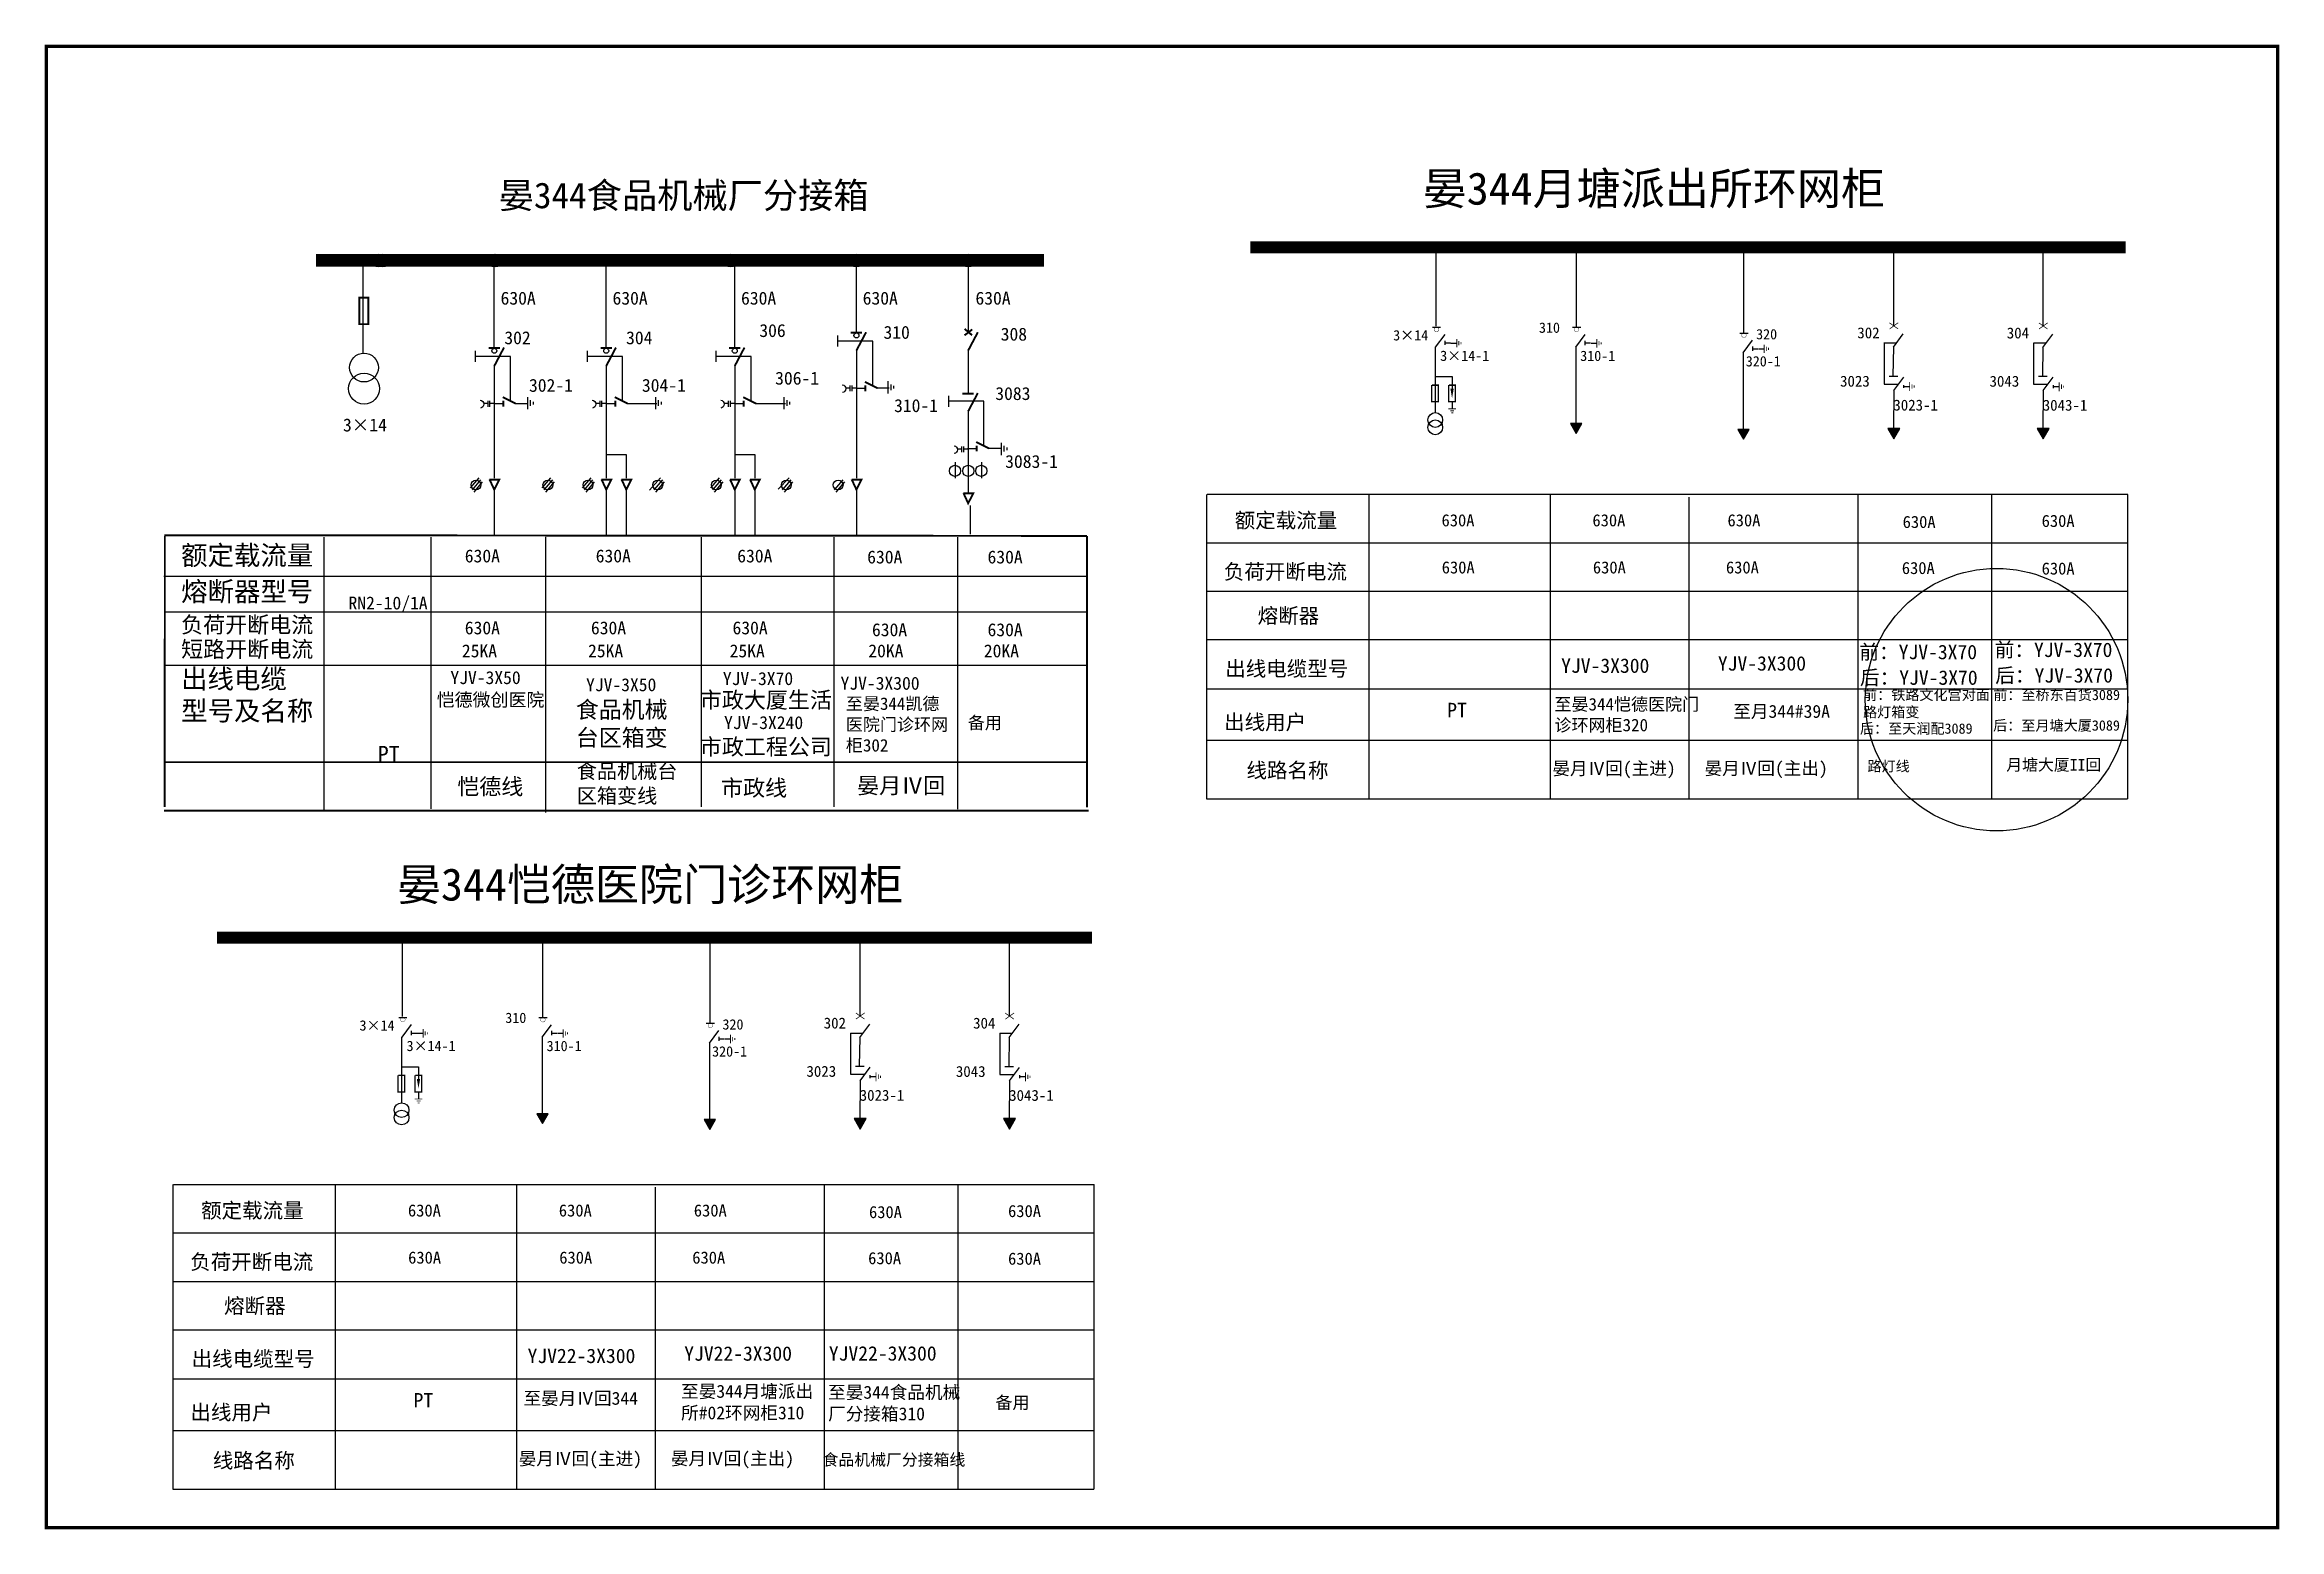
# Model space of a CAD drawing. Extents: x -2 to 344, y -245 to -15.
import ezdxf

# ---------------------------------------------------------------- set-up
doc = ezdxf.new("R2010")
doc.units = 0
doc.header["$LTSCALE"] = 0.774411
doc.linetypes.add('ACAD_ISO02W100', pattern=[15, 12, -3])
doc.linetypes.add('CENTER', pattern=[50.8, 31.75, -6.35, 6.35, -6.35])
doc.layers.get('0').update_dxf_attribs({"linetype": 'CONTINUOUS'})
doc.layers.add('2', color=7, linetype='CONTINUOUS')
doc.styles.add('HZ', font='')
doc.styles.get("Standard").update_dxf_attribs({"font": '', "height": 2.5})
doc.styles.add('STYLE1', font='txt.shx', dxfattribs={"height": 2.6})
doc.styles.get('HZ').set_extended_font_data('楷体_GB2312')
doc.styles.get('Standard').set_extended_font_data('SimSun')

# ---------------------------------------------------------------- blocks, each defined once
blk = doc.blocks.new('JD')
for points in [[(-2, 0.2), (-2, -0.2), (2, 0.2), (2, -0.2)], [(1, -1.2), (1, -0.8), (-1, -1.2), (-1, -0.8)], [(-0.5, -1.8), (-0.5, -2.2), (0.5, -1.8), (0.5, -2.2)]]:
    blk.add_trace(points)

msp = doc.modelspace()

# ---------------------------------------------------------------- hatches: boundary and pattern name
for color, points in [(0, [(234.97, -75.16), (235.84, -73.64), (234.09, -73.64)]), (0, [(260.88, -76.05), (261.76, -74.53), (260.01, -74.53)]), (7, [(284.15, -75.98), (285.08, -74.37), (283.22, -74.37)]), (7, [(307.28, -76), (308.21, -74.39), (306.35, -74.39)]), (0, [(74.94, -181.96), (75.82, -180.44), (74.06, -180.44)]), (0, [(100.86, -182.85), (101.74, -181.34), (99.98, -181.34)]), (7, [(124.12, -182.79), (125.05, -181.18), (123.19, -181.18)]), (7, [(147.26, -182.8), (148.19, -181.19), (146.33, -181.19)])]:
    msp.add_hatch(color=color).paths.add_polyline_path(points)

# ---------------------------------------------------------------- linework, layer by layer
at = {"color": 0}
for p, q in [((213.31, -58.57), (213.31, -47.26)), ((212.73, -58.71), (214, -58.71)), ((234.41, -58.73), (235.68, -58.73)), ((213.15, -61.77), (213.15, -71.99)), ((214.66, -60.8), (214.66, -61.46)), ((214.67, -61.13), (215.52, -61.13)), ((215.6, -61.16), (216.49, -61.16)), ((234.91, -61.8), (234.91, -73.91)), ((236.34, -60.82), (236.34, -61.48)), ((236.36, -61.15), (237.2, -61.15)), ((237.29, -61.17), (238.17, -61.17)), ((260.33, -59.62), (261.6, -59.62)), ((262.26, -61.71), (262.26, -62.37)), ((262.28, -62.04), (263.12, -62.04)), ((263.2, -62.05), (264.09, -62.05)), ((260.83, -62.69), (260.83, -74.8)), ((213.14, -66.36), (215.77, -66.36)), ((215.77, -66.36), (215.77, -68.28)), ((284.15, -68.5), (284.09, -74.66)), ((307.29, -68.52), (307.22, -74.67)), ((215.77, -70.31), (215.77, -71.3)), ((177.75, -84.58), (177.75, -131.71)), ((202.89, -84.58), (202.89, -131.71)), ((230.97, -84.56), (230.97, -131.71)), ((252.43, -84.99), (252.43, -131.71)), ((278.57, -84.56), (278.57, -131.71)), ((278.57, -131.71), (278.57, -131.71)), ((53.28, -165.37), (53.28, -154.06)), ((52.7, -165.51), (53.97, -165.51)), ((74.39, -165.53), (75.66, -165.53)), ((53.12, -168.58), (53.12, -178.79)), ((54.63, -167.6), (54.63, -168.26)), ((54.65, -167.94), (55.49, -167.94)), ((55.57, -167.96), (56.46, -167.96)), ((74.88, -168.6), (74.88, -180.71)), ((76.32, -167.62), (76.32, -168.28)), ((76.33, -167.95), (77.18, -167.95)), ((77.26, -167.98), (78.15, -167.98)), ((100.3, -166.42), (101.57, -166.42)), ((100.8, -169.49), (100.8, -181.6)), ((102.24, -168.51), (102.24, -169.17)), ((102.25, -168.84), (103.09, -168.84)), ((103.17, -168.85), (104.06, -168.85)), ((53.11, -173.16), (55.75, -173.16)), ((55.75, -173.16), (55.75, -175.09)), ((124.12, -175.31), (124.06, -181.46)), ((147.26, -175.32), (147.2, -181.48)), ((55.75, -177.11), (55.75, -178.1)), ((17.73, -191.38), (17.73, -238.51)), ((42.86, -191.38), (42.86, -238.51)), ((70.95, -191.36), (70.95, -238.51)), ((92.4, -191.8), (92.4, -238.51)), ((118.54, -191.36), (118.54, -238.51)), ((118.54, -238.51), (118.54, -238.51))]:
    msp.add_line(p, q, dxfattribs=at)
at = {"color": 7}
for p, q in [((235.04, -58.73), (235.04, -47.15)), ((260.96, -59.62), (260.96, -47.21)), ((284.16, -58.51), (284.16, -46.1)), ((307.3, -58.52), (307.3, -46.12)), ((75.01, -165.53), (75.01, -153.95)), ((100.93, -166.42), (100.93, -154.02)), ((124.13, -165.31), (124.13, -152.91)), ((147.27, -165.33), (147.27, -152.92))]:
    msp.add_line(p, q, dxfattribs=at)
for p, q in [((47.14, -49.39), (47.14, -62.67)), ((67.43, -49.39), (67.43, -61.9)), ((84.77, -49.39), (84.77, -61.9)), ((104.66, -49.39), (104.66, -61.9)), ((123.49, -49.39), (123.49, -59.52)), ((140.85, -49.39), (140.85, -59.52)), ((123.55, -62.25), (123.55, -82.05)), ((140.85, -62.25), (140.85, -68.89)), ((282.64, -61.13), (284.59, -61.13)), ((282.66, -61.14), (282.66, -67.52)), ((284.09, -61.82), (284.03, -66.24)), ((305.77, -61.15), (307.73, -61.15)), ((305.79, -61.16), (305.79, -67.53)), ((307.22, -61.84), (307.17, -66.25)), ((67.49, -64.63), (67.49, -82.05)), ((84.82, -64.63), (84.82, -82.05)), ((104.72, -64.63), (104.72, -82.05)), ((123.55, -68.16), (124.94, -68.16)), ((126.74, -68.12), (128.63, -68.12)), ((282.66, -67.52), (284.87, -67.51)), ((283.43, -66.28), (284.77, -66.28)), ((285.66, -67.87), (286.61, -67.87)), ((305.79, -67.53), (308, -67.52)), ((306.57, -66.3), (307.91, -66.3)), ((308.8, -67.89), (309.74, -67.89)), ((67.49, -70.54), (68.87, -70.54)), ((70.68, -70.5), (72.56, -70.5)), ((84.82, -70.54), (86.21, -70.54)), ((88.02, -70.5), (92.65, -70.5)), ((104.72, -70.54), (106.1, -70.54)), ((107.91, -70.5), (112.55, -70.5)), ((140.85, -71.66), (140.85, -84.33)), ((140.85, -71.69), (140.85, -71.92)), ((84.82, -78.4), (87.92, -78.4)), ((87.92, -78.4), (87.92, -82.05)), ((104.72, -78.4), (107.82, -78.4)), ((107.82, -78.4), (107.82, -82.05)), ((140.77, -77.48), (142.15, -77.48)), ((143.96, -77.44), (145.84, -77.44)), ((65.07, -82.01), (63.75, -83.59)), ((65.37, -82.32), (64.04, -83.9)), ((65.63, -82.64), (64.3, -84.23)), ((76.19, -82.01), (74.87, -83.59)), ((76.49, -82.32), (75.16, -83.9)), ((76.75, -82.64), (75.42, -84.23)), ((82.41, -82.01), (81.08, -83.59)), ((82.7, -82.32), (81.38, -83.9)), ((82.97, -82.64), (81.64, -84.23)), ((93.22, -82.01), (91.5, -83.95)), ((93.52, -82.32), (92.19, -83.9)), ((93.78, -82.64), (92.45, -84.23)), ((102.3, -82.01), (100.98, -83.59)), ((102.6, -82.32), (101.27, -83.9)), ((102.86, -82.64), (101.53, -84.23)), ((113.12, -82.01), (111.43, -83.8)), ((113.41, -82.32), (112.08, -83.9)), ((113.67, -82.64), (112.35, -84.23)), ((121.43, -82.32), (120.11, -83.9)), ((121.69, -82.64), (120.37, -84.23)), ((138.86, -79.61), (138.86, -82.05)), ((142.92, -79.61), (142.92, -82.05)), ((67.48, -83.84), (67.48, -90.93)), ((84.82, -83.84), (84.82, -90.93)), ((87.92, -83.84), (87.92, -90.93)), ((104.71, -83.84), (104.71, -90.93)), ((107.81, -83.84), (107.81, -90.93)), ((123.55, -83.84), (123.55, -90.93)), ((230, -84.58), (230, -84.58)), ((299.26, -84.6), (299.26, -131.71)), ((320.33, -84.6), (320.33, -131.71)), ((41.1, -91.21), (41.1, -133.52)), ((57.68, -91.21), (57.68, -133.24)), ((75.4, -91.21), (75.4, -133.8)), ((99.5, -91.21), (99.5, -132.96)), ((120.03, -91.21), (120.03, -132.96)), ((139.19, -91.21), (139.19, -133.28)), ((16.33, -97.25), (159.24, -97.25)), ((16.62, -102.74), (159.24, -102.74)), ((16.62, -111.01), (159.24, -111.01)), ((122.61, -167.94), (124.56, -167.94)), ((122.63, -167.95), (122.63, -174.32)), ((124.06, -168.63), (124, -173.04)), ((145.75, -167.95), (147.7, -167.95)), ((145.77, -167.96), (145.77, -174.34)), ((147.2, -168.64), (147.14, -173.06)), ((122.63, -174.32), (124.84, -174.31)), ((123.4, -173.09), (124.75, -173.09)), ((125.64, -174.68), (126.58, -174.68)), ((145.77, -174.34), (147.98, -174.33)), ((146.54, -173.1), (147.88, -173.1)), ((148.77, -174.69), (149.72, -174.69)), ((69.98, -191.38), (69.98, -191.38)), ((139.24, -191.4), (139.24, -238.51)), ((160.3, -191.4), (160.3, -238.51))]:
    msp.add_line(p, q)
at = {"linetype": 'Continuous'}
for p, q in [((128.42, -67.07), (128.42, -68.97)), ((128.86, -67.56), (128.86, -68.44)), ((129.3, -67.81), (129.3, -68.22)), ((72.62, -69.52), (72.62, -71.42)), ((73.06, -70.01), (73.06, -70.89)), ((73.5, -70.26), (73.5, -70.67)), ((92.43, -69.52), (92.43, -71.42)), ((92.87, -70.01), (92.87, -70.89)), ((93.31, -70.26), (93.31, -70.67)), ((112.32, -69.52), (112.32, -71.42)), ((112.76, -70.01), (112.76, -70.89)), ((113.2, -70.26), (113.2, -70.67)), ((145.94, -76.59), (145.94, -78.49)), ((146.38, -77.08), (146.38, -77.96)), ((146.82, -77.34), (146.82, -77.74)), ((177.87, -84.56), (320.38, -84.56)), ((177.75, -92.07), (204.52, -92.07)), ((204.52, -92.07), (320.33, -92.07)), ((177.75, -99.57), (225.29, -99.57)), ((224.97, -99.57), (320.33, -99.57)), ((17.84, -191.36), (160.36, -191.36)), ((17.73, -198.88), (44.5, -198.88)), ((44.5, -198.88), (160.3, -198.88)), ((17.73, -206.37), (65.26, -206.37)), ((64.94, -206.37), (160.3, -206.37))]:
    msp.add_line(p, q, dxfattribs=at)
at = {"linetype": 'CENTER'}
msp.add_line((141.14, -86.29), (141.14, -90.75), dxfattribs=at)
at = {"color": 0, "linetype": 'Continuous'}
for p, q in [((177.75, -107.06), (320.33, -107.06)), ((177.75, -114.65), (320.33, -114.65)), ((177.75, -122.64), (320.33, -122.64)), ((177.75, -131.71), (320.33, -131.71)), ((17.73, -213.86), (160.3, -213.86)), ((17.73, -221.45), (160.3, -221.45)), ((17.73, -229.44), (160.3, -229.44)), ((17.73, -238.51), (160.3, -238.51))]:
    msp.add_line(p, q, dxfattribs=at)
at = {"linetype": 'Continuous', "const_width": 0.5}
msp.add_lwpolyline([(-1.87, -15.25), (343.59, -15.25), (343.59, -244.48), (-1.87, -244.48)], close=True, dxfattribs=at)
for points, const_width in [([(39.91, -48.37), (152.57, -48.37)], 2), ([(184.56, -46.36), (320.06, -46.36)], 1.85), ([(283.48, -58.03), (284.82, -58.97)], 0.114), ([(283.51, -58.98), (284.85, -58.01)], 0.114), ([(306.61, -58.04), (307.96, -58.99)], 0.114), ([(306.64, -58.99), (307.99, -58.03)], 0.114), ([(66.6, -61.94), (68.37, -61.94)], 0.3), ([(67.49, -64.71), (68.99, -61.86)], 0.3), ([(83.94, -61.94), (85.71, -61.94)], 0.3), ([(84.82, -64.71), (86.32, -61.86)], 0.3), ([(103.83, -61.94), (105.6, -61.94)], 0.3), ([(104.72, -64.71), (106.22, -61.86)], 0.3), ([(122.67, -59.56), (124.44, -59.56)], 0.3), ([(123.55, -62.33), (125.05, -59.49)], 0.3), ([(140.28, -59.97), (141.49, -59.06)], 0.3), ([(140.29, -58.97), (141.46, -59.95)], 0.3), ([(140.85, -62.33), (142.35, -59.49)], 0.3), ([(124.86, -67.16), (126.86, -68.16)], 0.3), ([(124.94, -67.7), (124.94, -68.62)], 0.3), ([(139.96, -68.98), (141.72, -68.98)], 0.3), ([(140.84, -71.75), (142.34, -68.91)], 0.3), ([(283.43, -66.28), (284.77, -66.28)], 0.114), ([(306.57, -66.3), (307.91, -66.3)], 0.114), ([(68.8, -69.54), (70.79, -70.54)], 0.3), ([(68.87, -70.07), (68.87, -71)], 0.3), ([(86.13, -69.54), (88.13, -70.54)], 0.3), ([(86.21, -70.07), (86.21, -71)], 0.3), ([(106.03, -69.54), (108.03, -70.54)], 0.3), ([(106.1, -70.07), (106.1, -71)], 0.3), ([(142.08, -76.48), (144.08, -77.48)], 0.3), ([(142.15, -77.02), (142.15, -77.94)], 0.3), ([(66.74, -82.29), (68.26, -82.29), (67.48, -83.84), (66.75, -82.27)], 0.3), ([(84.07, -82.29), (85.6, -82.29), (84.82, -83.84), (84.09, -82.27)], 0.3), ([(87.17, -82.29), (88.7, -82.29), (87.92, -83.84), (87.19, -82.27)], 0.3), ([(103.97, -82.29), (105.49, -82.29), (104.71, -83.84), (103.99, -82.27)], 0.3), ([(107.07, -82.29), (108.59, -82.29), (107.81, -83.84), (107.09, -82.27)], 0.3), ([(122.8, -82.29), (124.33, -82.29), (123.55, -83.84), (122.82, -82.27)], 0.3), ([(140.11, -84.42), (141.64, -84.42), (140.85, -85.96), (140.13, -84.39)], 0.3), ([(16.4, -90.91), (159.24, -91.01)], 0.3), ([(16.47, -132.96), (16.48, -91)], 0.3), ([(159.24, -91), (159.24, -133)], 0.3), ([(159.24, -126.02), (16.33, -126.02)], 0.3), ([(159.52, -133.53), (16.33, -133.53)], 0.3), ([(24.54, -153.16), (160.04, -153.16)], 1.85), ([(123.45, -164.83), (124.8, -165.78)], 0.114), ([(123.48, -165.78), (124.83, -164.82)], 0.114), ([(146.59, -164.85), (147.93, -165.79)], 0.114), ([(146.62, -165.79), (147.96, -164.83)], 0.114), ([(123.4, -173.09), (124.75, -173.09)], 0.114), ([(146.54, -173.1), (147.88, -173.1)], 0.114)]:
    msp.add_lwpolyline(points, dxfattribs=dict(const_width=const_width))
at = {"const_width": 0.3}
msp.add_lwpolyline([(46.61, -58.24), (46.61, -54.15), (47.97, -54.15), (47.97, -58.24)], close=True, dxfattribs=at)
at = {"color": 0}
for points, const_width in [([(212.73, -58.71), (214, -58.71)], 0.108), ([(234.41, -58.73), (235.68, -58.73)], 0.108), ([(260.33, -59.62), (261.6, -59.62)], 0.108), ([(212.62, -67.68), (212.62, -70.24), (213.65, -70.24), (213.65, -67.68), (212.66, -67.68)], 0.217), ([(215.26, -67.68), (215.26, -70.24), (216.29, -70.24), (216.29, -67.68), (215.29, -67.68)], 0.217), ([(52.7, -165.51), (53.97, -165.51)], 0.108), ([(74.39, -165.53), (75.66, -165.53)], 0.108), ([(100.3, -166.42), (101.57, -166.42)], 0.108), ([(52.6, -174.48), (52.6, -177.05), (53.63, -177.05), (53.63, -174.48), (52.63, -174.48)], 0.217), ([(55.23, -174.48), (55.23, -177.05), (56.26, -177.05), (56.26, -174.48), (55.26, -174.48)], 0.217)]:
    msp.add_lwpolyline(points, dxfattribs=dict(at, const_width=const_width))
at = {"color": 0, "const_width": 0.0539}
for points in [[(213.01, -59.07, 1), (213.71, -59.07, 1)], [(234.69, -59.08, 1), (235.39, -59.08, 1)], [(260.61, -59.97, 1), (261.31, -59.97, 1)], [(52.98, -165.87, 1), (53.68, -165.87, 1)], [(74.66, -165.88, 1), (75.37, -165.88, 1)], [(100.58, -166.78, 1), (101.28, -166.78, 1)]]:
    msp.add_lwpolyline(points, format="xyb", close=True, dxfattribs=at)
for points in [[(120.6, -60.02), (120.6, -61.69)], [(64.54, -62.39), (64.54, -64.06)], [(81.87, -62.39), (81.87, -64.06)], [(101.77, -62.39), (101.77, -64.06)], [(122.54, -68.14), (121.91, -68.14)], [(122.54, -67.72), (122.54, -68.63)], [(122.82, -67.72), (122.82, -68.63)], [(123.55, -68.14), (122.82, -68.14)], [(285.68, -67.66), (285.68, -68.12)], [(308.81, -67.68), (308.81, -68.13)], [(66.48, -70.52), (65.85, -70.52)], [(66.48, -70.1), (66.48, -71.01)], [(66.76, -70.1), (66.76, -71.01)], [(67.48, -70.52), (66.76, -70.52)], [(83.82, -70.52), (83.18, -70.52)], [(83.82, -70.1), (83.82, -71.01)], [(84.1, -70.1), (84.1, -71.01)], [(84.82, -70.52), (84.1, -70.52)], [(103.71, -70.52), (103.08, -70.52)], [(103.71, -70.1), (103.71, -71.01)], [(103.99, -70.1), (103.99, -71.01)], [(104.72, -70.52), (103.99, -70.52)], [(137.82, -69.34), (137.82, -71.01)], [(139.84, -77.58), (139.21, -77.58)], [(139.84, -77.16), (139.84, -78.07)], [(140.12, -77.16), (140.12, -78.07)], [(140.84, -77.58), (140.12, -77.58)], [(125.65, -174.47), (125.65, -174.92)], [(148.79, -174.48), (148.79, -174.94)]]:
    msp.add_lwpolyline(points)
at = {"linetype": 'ACAD_ISO02W100'}
for points in [[(126.08, -67.69), (126.08, -60.85), (120.6, -60.85)], [(70.02, -70.06), (70.02, -63.23), (64.54, -63.23)], [(87.36, -70.06), (87.36, -63.23), (81.87, -63.23)], [(107.25, -70.06), (107.25, -63.23), (101.77, -63.23)], [(143.3, -77.01), (143.3, -70.17), (137.82, -70.17)]]:
    msp.add_lwpolyline(points, dxfattribs=at)
for points in [[(121.37, -67.63, -0.877934), (121.4, -68.84)], [(65.31, -70.01, -0.877934), (65.33, -71.22)], [(82.65, -70.01, -0.877934), (82.67, -71.22)], [(102.54, -70.01, -0.877934), (102.56, -71.22)], [(138.67, -77.07, -0.877934), (138.69, -78.28)]]:
    msp.add_lwpolyline(points, format="xyb")
at = {"color": 0}
for points in [[(215.77, -68.25, 0.506, 0, 0), (215.77, -69.7, 0, 0, 0)], [(55.75, -175.06, 0.506, 0, 0), (55.75, -176.5, 0, 0, 0)]]:
    msp.add_lwpolyline(points, format="xyseb", dxfattribs=at)
for points in [[(234.97, -75.16), (235.84, -73.64), (234.09, -73.64)], [(260.88, -76.05), (261.76, -74.53), (260.01, -74.53)], [(74.94, -181.96), (75.82, -180.44), (74.06, -180.44)], [(100.86, -182.85), (101.74, -181.34), (99.98, -181.34)]]:
    msp.add_lwpolyline(points, close=True, dxfattribs=at)
at = {"color": 7}
for points in [[(284.15, -75.98), (285.08, -74.37), (283.22, -74.37)], [(307.28, -76), (308.21, -74.39), (306.35, -74.39)], [(124.12, -182.79), (125.05, -181.18), (123.19, -181.18)], [(147.26, -182.8), (148.19, -181.19), (146.33, -181.19)]]:
    msp.add_lwpolyline(points, close=True, dxfattribs=at)
for centre, radius in [((49.57, -48.39), 0.996), ((50.19, -48.39), 0.996), ((67.53, -48.39), 0.996), ((67.62, -48.39), 0.996), ((104.07, -48.39), 0.996), ((123.54, -48.39), 0.996), ((140.89, -48.39), 0.996), ((67.49, -62.36), 0.384), ((84.82, -62.36), 0.384), ((104.72, -62.36), 0.384), ((123.55, -59.99), 0.384), ((64.65, -83.12), 0.757), ((75.78, -83.12), 0.757), ((81.99, -83.12), 0.757), ((92.8, -83.12), 0.757), ((101.88, -83.12), 0.757), ((112.7, -83.12), 0.757), ((120.72, -83.12), 0.757), ((138.81, -80.94), 0.866), ((140.87, -80.94), 0.866), ((142.88, -80.94), 0.866)]:
    msp.add_circle(centre, radius)
at = {"linetype": 'Continuous'}
for centre, radius in [((47.32, -64.96), 2.23), ((47.32, -68.22), 2.4)]:
    msp.add_circle(centre, radius, dxfattribs=at)
at = {"color": 0}
for centre in [(213.17, -73.07), (213.17, -74.21), (53.14, -179.88), (53.14, -181.01)]:
    msp.add_circle(centre, 1.14, dxfattribs=at)
at = {"color": 1, "linetype": 'Continuous'}
msp.add_circle((300.06, -116.35), 20.31, dxfattribs=at)
at = {"layer": '2', "color": 0}
for p, q in [((213.22, -61.78), (214.68, -59.83)), ((234.91, -61.8), (236.37, -59.85)), ((260.83, -62.69), (262.29, -60.74)), ((53.2, -168.59), (54.66, -166.64)), ((74.88, -168.6), (76.34, -166.65)), ((100.8, -169.49), (102.26, -167.54))]:
    msp.add_line(p, q, dxfattribs=at)
at = {"layer": '2'}
for p, q in [((284.09, -61.82), (285.63, -59.76)), ((307.22, -61.84), (308.77, -59.77)), ((284.15, -68.5), (285.7, -66.44)), ((307.29, -68.52), (308.83, -66.45)), ((124.06, -168.63), (125.61, -166.56)), ((147.2, -168.64), (148.74, -166.57)), ((124.12, -175.31), (125.67, -173.24)), ((147.26, -175.32), (148.81, -173.25))]:
    msp.add_line(p, q, dxfattribs=at)

# ---------------------------------------------------------------- block references
at = {"color": 0, "xscale": 0.3297305593027886, "yscale": 0.3297305593027886, "zscale": 0.3297305593611308, "rotation": 90}
for p in [(216.5, -61.18), (238.19, -61.2), (264.1, -62.07), (56.47, -167.99), (78.16, -168), (104.07, -168.87)]:
    msp.add_blockref('JD', p, dxfattribs=at)
at = {"xscale": 0.3495080551147112, "yscale": 0.3495080551147112, "zscale": 0.3495080551767315, "rotation": 90}
for p in [(286.62, -67.9), (309.76, -67.92), (126.59, -174.7), (149.73, -174.72)]:
    msp.add_blockref('JD', p, dxfattribs=at)
at = {"color": 0, "xscale": 0.3036991993997162, "yscale": 0.3036991993576521, "zscale": 0.3036991994115678}
for p in [(215.79, -71.35), (55.76, -178.15)]:
    msp.add_blockref('JD', p, dxfattribs=at)

# ---------------------------------------------------------------- texts
for s, height, p in [('630A', 2, (68.46, -55.22)), ('630A', 2, (85.79, -55.22)), ('630A', 2, (105.69, -55.22)), ('630A', 2, (124.52, -55.22)), ('630A', 2, (141.98, -55.22)), ('306 ', 2, (108.52, -60.23)), ('310', 2, (127.74, -60.51)), ('308', 2, (145.89, -60.79)), ('302', 2, (69.04, -61.35)), ('304', 2, (87.89, -61.35)), ('306-1', 2, (110.97, -67.6)), ('302-1', 2, (72.86, -68.71)), ('304-1', 2, (90.34, -68.71)), ('3083', 2, (145.05, -69.98)), ('310-1', 2, (129.38, -71.85)), ('3×14', 2, (44.06, -74.84)), ('3083-1', 2, (146.58, -80.49)), ('630A', 1.874, (214.14, -89.53)), ('630A', 1.874, (237.5, -89.53)), ('630A', 1.874, (258.41, -89.53)), ('630A', 1.874, (285.53, -89.78)), ('630A', 1.874, (307.05, -89.62)), ('630A', 2, (62.92, -95.11)), ('630A', 2, (83.19, -95.11)), ('630A', 2, (105.1, -95.11)), ('630A', 2, (125.22, -95.27)), ('630A', 2, (143.85, -95.27)), ('630A', 1.874, (214.17, -96.82)), ('630A', 1.874, (237.57, -96.82)), ('630A', 1.874, (258.17, -96.82)), ('630A', 1.874, (285.4, -96.91)), ('630A', 1.874, (307.05, -96.99)), ('630A', 2, (62.92, -106.24)), ('630A', 2, (82.45, -106.24)), ('630A', 2, (104.37, -106.24)), ('630A', 2, (125.96, -106.53)), ('630A', 2, (143.85, -106.53)), ('25KA', 2, (62.47, -109.8)), ('25KA', 2, (82, -109.8)), ('25KA', 2, (103.92, -109.8)), ('20KA', 2, (125.39, -109.8)), ('20KA', 2, (143.28, -109.8)), ('YJV-3X50', 2, (60.69, -113.94)), ('YJV-3X50', 2, (81.69, -115.04)), ('YJV-3X70', 2, (102.87, -114.09)), ('YJV-3X300', 2, (121.09, -114.81)), ('PT', 2.23, (215.02, -119.07)), ('YJV-3X240', 2, (103.06, -120.9)), ('630A', 1.874, (54.12, -196.33)), ('630A', 1.874, (77.48, -196.33)), ('630A', 1.874, (98.38, -196.33)), ('630A', 1.874, (125.5, -196.58)), ('630A', 1.874, (147.03, -196.42)), ('630A', 1.874, (54.15, -203.62)), ('630A', 1.874, (77.55, -203.62)), ('630A', 1.874, (98.14, -203.62)), ('630A', 1.874, (125.37, -203.71)), ('630A', 1.874, (147.03, -203.79)), ('PT', 2.23, (54.99, -225.88))]:
    msp.add_text(s, height=height).set_placement(p)
at = {"color": 0}
for s, height, p in [('310', 1.594, (229.22, -59.58)), ('302', 1.69, (278.51, -60.43)), ('304', 1.69, (301.65, -60.45)), ('3×14', 1.594, (206.65, -60.76)), ('320', 1.594, (262.84, -60.59)), ('3×14-1', 1.594, (213.93, -63.93)), ('310-1', 1.594, (235.61, -63.94)), ('320-1', 1.594, (261.24, -64.78)), ('3023', 1.69, (275.84, -67.91)), ('3043', 1.69, (298.98, -67.92)), ('3023-1', 1.69, (284.09, -71.61)), ('3043-1', 1.69, (307.22, -71.63)), ('前：YJV-3X70', 2.23, (299.78, -109.75)), ('YJV-3X300', 2.23, (232.66, -112.2)), ('YJV-3X300', 2.23, (256.92, -111.85)), ('前：YJV-3X70', 2.23, (278.83, -110.09)), ('后：YJV-3X70', 2.23, (278.92, -114.05)), ('后：YJV-3X70', 2.23, (299.87, -113.71)), ('3×14', 1.594, (46.62, -167.56)), ('310', 1.594, (69.19, -166.38)), ('320', 1.594, (102.81, -167.4)), ('302', 1.69, (118.49, -167.24)), ('304', 1.69, (141.62, -167.25)), ('3×14-1', 1.594, (53.9, -170.73)), ('310-1', 1.594, (75.59, -170.74)), ('320-1', 1.594, (101.21, -171.58)), ('3023', 1.69, (115.82, -174.71)), ('3043', 1.69, (138.95, -174.73)), ('3023-1', 1.69, (124.06, -178.42)), ('3043-1', 1.69, (147.2, -178.43)), ('YJV22-3X300', 2.2303, (72.64, -219.01)), ('YJV22-3X300', 2.2303, (96.89, -218.65)), ('YJV22-3X300', 2.2303, (119.28, -218.63))]:
    msp.add_text(s, height=height, dxfattribs=at).set_placement(p)
at = {"style": 'HZ'}
for s, height, p in [('额定载流量', 2.328, (182.11, -89.76)), ('额定载流量', 3, (19, -95.51)), ('负荷开断电流', 2.328, (180.44, -97.71)), ('熔断器型号', 3, (19, -101.12)), ('RN2-10/1A', 2, (44.92, -102.39)), ('负荷开断电流', 2.5, (19, -106)), ('短路开断电流', 2.5, (19, -109.79)), ('出线电缆', 3, (19, -114.63)), ('型号及名称', 3, (19, -119.57)), ('恺德微创医院', 2.039, (58.56, -117.39)), ('市政大厦生活', 2.5, (99.3, -117.64)), ('PT', 2.5, (49.44, -126)), ('市政工程公司', 2.5, (99.3, -124.88)), ('恺德线', 2.5, (61.75, -131.05)), ('市政线', 2.5, (102.59, -131.25)), ('晏月Ⅳ回', 2.5, (123.66, -130.88)), ('额定载流量', 2.328, (22.09, -196.56)), ('负荷开断电流', 2.328, (20.41, -204.51))]:
    msp.add_text(s, height=height, dxfattribs=at).set_placement(p)
at = {"color": 0, "style": 'HZ'}
for s, p in [('熔断器', (185.67, -104.52)), ('出线电缆型号', (180.65, -112.72)), ('出线用户', (180.47, -120.99)), ('线路名称', (183.94, -128.45)), ('熔断器', (25.65, -211.32)), ('出线电缆型号', (20.63, -219.52)), ('出线用户', (20.44, -227.79)), ('线路名称', (23.91, -235.25))]:
    msp.add_text(s, height=2.328, dxfattribs=at).set_placement(p)
at = {"color": 1, "linetype": 'Continuous', "attachment_point": 1, "style": 'STYLE1'}
for s, insert, char_height, width in [('{\\fSimSun|b0|i0|c134|p2;\\C7;晏344月塘派出所环网柜}', (211.22, -34.75), 5, 81.575), ('{\\fSimSun|b0|i0|c134|p2;\\C7;晏344食品机械厂分接箱}', (68.17, -36.31), 4, 81.575), ('{\\fKaiTi_GB2312|b0|i0|c134|p49;\\C7;食品机械台区箱变}', (80.12, -116.59), 2.6, 15.5922), ('{\\fSimSun|b0|i0|c134|p2;\\C7;至晏\\fKaiTi_GB2312|b0|i0|c134|p49;344\\fSimSun|b0|i0|c134|p2;凯德医院门诊环网柜\\fKaiTi_GB2312|b0|i0|c134|p49;302}', (121.92, -116), 1.9329, 16.0474), ('{\\fSimSun|b0|i0|c134|p2;\\C7;至晏\\fKaiTi_GB2312|b0|i0|c134|p49;344\\fSimSun|b0|i0|c134|p2;恺德医院门诊环网柜\\fKaiTi_GB2312|b0|i0|c134|p49;320}', (231.62, -116.09), 1.9329, 22.523), ('{\\fSimSun|b0|i0|c134|p2;\\C7;备用}', (140.8, -118.95), 1.9329, 18.9147), ('{\\fKaiTi_GB2312|b0|i0|c134|p49;\\C7;食品机械台区箱变线}', (80.25, -126.27), 2.2859, 15.6425), ('{\\fSimSun|b0|i0|c134|p2;\\C7;晏344恺德医院门诊环网柜}', (52.41, -142.44), 5, 81.575), ('{\\fSimSun|b0|i0|c134|p2;\\C7;备用}', (145.07, -224.15), 1.9329, 18.9147)]:
    msp.add_mtext(s, dxfattribs=dict(at, insert=insert, char_height=char_height, width=width))
at = {"color": 0, "width": 21.5534, "attachment_point": 1}
for s, insert, char_height in [('至月344#39A', (259.3, -117.16), 2), ('前：铁路文化宫对面路灯箱变', (279.4, -114.8), 1.6), ('前：至桥东百货3089', (299.55, -114.81), 1.6), ('后：至天润配3089', (278.91, -120.02), 1.6), ('后：至月塘大厦3089', (299.54, -119.54), 1.6), ('晏月Ⅳ回(主进)', (231.3, -125.99), 2), ('晏月Ⅳ回(主出)', (254.85, -125.97), 2), ('路灯线', (280.08, -125.85), 1.6), ('月塘大厦II回', (301.57, -125.52), 1.8), ('至晏月Ⅳ回344', (72.01, -223.46), 2), ('至晏344月塘派出所#02环网柜310', (96.41, -222.38), 2), ('至晏344食品机械厂分接箱310', (119.17, -222.53), 2), ('晏月Ⅳ回(主进)', (71.27, -232.79), 2), ('晏月Ⅳ回(主出)', (94.82, -232.77), 2), ('食品机械厂分接箱线', (118.31, -233.06), 1.8)]:
    msp.add_mtext(s, dxfattribs=dict(at, insert=insert, char_height=char_height))

doc.saveas('drawing.dxf')
